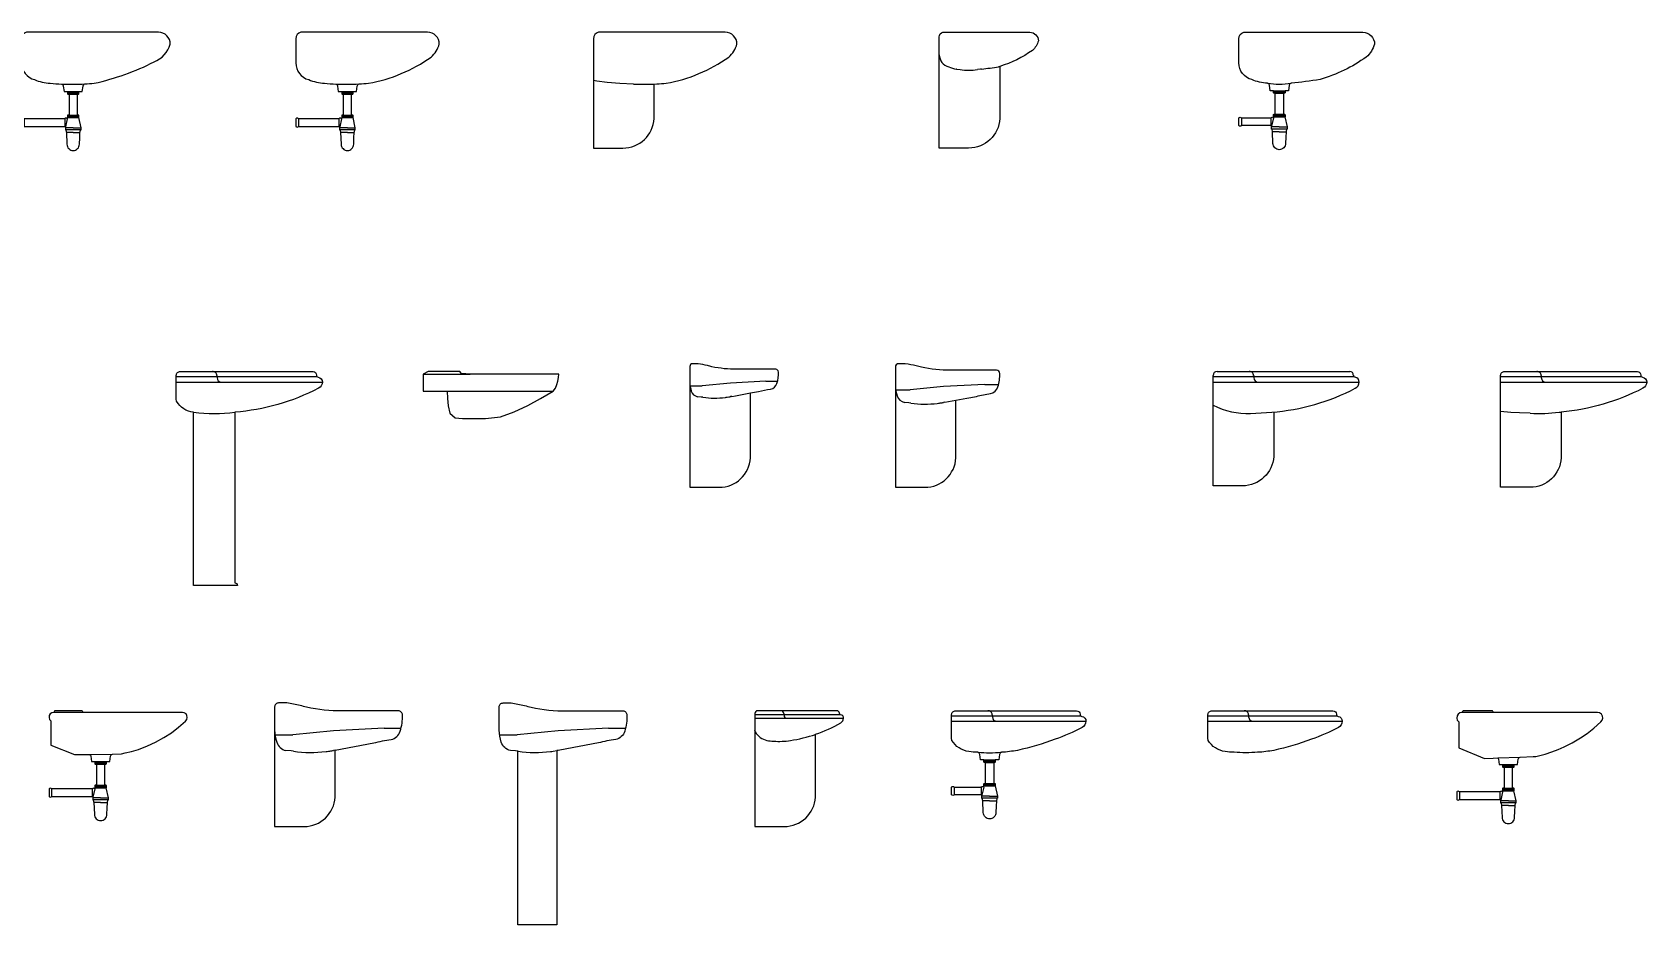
# Model space of a CAD drawing. Header units: millimetres. Extents: x 1876 to 14349, y 797 to 9454.
# Drawn here: x 8128 to 14316, y 5997 to 9417 of the extents above; entities that cross this region are included whole.
import ezdxf

# ---------------------------------------------------------------- set-up
doc = ezdxf.new("R2010")
doc.units = ezdxf.units.MM
doc.layers.add('cad-block.com', color=250, linetype='Continuous')

# ---------------------------------------------------------------- blocks, each defined once
blk = doc.blocks.new('washbasin 6_side_cad-block.com')
at = {"color": 0}
for p, q in [((175.8, 593), (219.8, 593)), ((175.8, 590.1), (219.8, 590.1)), ((175.8, 586.8), (219.8, 586.8)), ((181.8, 583), (213.8, 583)), ((175.8, 499.3), (219.8, 499.3)), ((175.8, 495.9), (219.8, 495.9)), ((181.8, 503), (213.8, 503)), ((10.1, 488.6), (10.1, 459.4)), ((165.2, 488.6), (165.2, 459.4)), ((197.8, 454), (167.8, 454)), ((175.3, 488.6), (168.5, 457.2)), ((226.6, 446), (168.9, 446)), ((197.8, 436.1), (173.9, 436.1)), ((176.3, 493), (219.3, 493)), ((197.8, 454), (227.8, 454)), ((197.8, 436.1), (221.6, 436.1))]:
    blk.add_line(p, q, dxfattribs=at)
blk.add_lwpolyline([(109.6, 625, 0.012954), (153.5, 621.7, -0.274411), (159.9, 613.7), (162.8, 593), (175.8, 593), (175.8, 585.5, 0.414214), (178.3, 583), (181.8, 583), (181.8, 503), (178.3, 503, 0.414214), (175.8, 500.5), (175.8, 493), (176.3, 493), (175.3, 488.6, 0.496469), (165.2, 488.6), (10.1, 488.6, 0.496469), (0, 488.6), (0, 459.4, 0.496469), (10.1, 459.4), (165.2, 459.4, 0.159996), (168.5, 457.2), (167.8, 454), (167.8, 446), (168.9, 446, -0.357511), (169.9, 445.2), (171.8, 436), (173.8, 391, 0.414214), (197.8, 367, 0.414214), (221.8, 391), (222.9, 415.2), (223.8, 435.7, -0.038392), (223.8, 436.3), (225.6, 445.2, -0.357511), (226.6, 446), (227.8, 446), (227.8, 454), (219.3, 493), (219.8, 493), (219.8, 500.5, 0.414214), (217.3, 503), (213.8, 503), (213.8, 583), (217.3, 583, 0.414214), (219.8, 585.5), (219.8, 593), (232.8, 593), (235.7, 613.7, -0.298809), (242.9, 622, 0.010599), (278.8, 624.7, 0.06194), (508.1, 706.6, 0.227886), (570, 774.6, 0.414214), (524.6, 820), (127.3, 820), (67.9, 820), (19.3, 820, 0.388827), (0, 795.4), (0, 703.1, 0.343191), (49.5, 638.5, 0.093211)], format="xyb", close=True, dxfattribs=at)
blk.add_arc((195.5, 1470.5), 849.8, 267.1626, 273.19505, dxfattribs=at)
blk = doc.blocks.new('washbasin 7_side_cad-block.com')
at = {"color": 0}
for p, q in [((175.8, 593), (219.8, 593)), ((175.8, 590.1), (219.8, 590.1)), ((175.8, 586.8), (219.8, 586.8)), ((181.8, 583), (213.8, 583)), ((175.8, 499.3), (219.8, 499.3)), ((175.8, 495.9), (219.8, 495.9)), ((181.8, 503), (213.8, 503)), ((10.1, 488.6), (10.1, 459.4)), ((165.2, 488.6), (165.2, 459.4)), ((197.8, 454), (167.8, 454)), ((175.3, 488.6), (168.5, 457.2)), ((226.6, 446), (168.9, 446)), ((197.8, 436.1), (173.9, 436.1)), ((176.3, 493), (219.3, 493)), ((197.8, 454), (227.8, 454)), ((197.8, 436.1), (221.6, 436.1))]:
    blk.add_line(p, q, dxfattribs=at)
blk.add_lwpolyline([(109.6, 625, 0.012954), (153.5, 621.7, -0.274411), (159.9, 613.7), (162.8, 593), (175.8, 593), (175.8, 585.5, 0.414214), (178.3, 583), (181.8, 583), (181.8, 503), (178.3, 503, 0.414214), (175.8, 500.5), (175.8, 493), (176.3, 493), (175.3, 488.6, 0.496469), (165.2, 488.6), (10.1, 488.6, 0.496469), (0, 488.6), (0, 459.4, 0.496469), (10.1, 459.4), (165.2, 459.4, 0.159996), (168.5, 457.2), (167.8, 454), (167.8, 446), (168.9, 446, -0.357511), (169.9, 445.2), (171.8, 436), (173.8, 391, 0.414214), (197.8, 367, 0.414214), (221.8, 391), (222.9, 415.2), (223.8, 435.7, -0.038392), (223.8, 436.3), (225.6, 445.2, -0.357511), (226.6, 446), (227.8, 446), (227.8, 454), (219.3, 493), (219.8, 493), (219.8, 500.5, 0.414214), (217.3, 503), (213.8, 503), (213.8, 583), (217.3, 583, 0.414214), (219.8, 585.5), (219.8, 593), (232.8, 593), (235.7, 613.7, -0.298809), (242.9, 622, 0.010599), (278.8, 624.7, 0.11192), (518.4, 725.3, 0.14063), (550, 774.6, 0.414214), (504.6, 820), (127.3, 820), (67.9, 820), (19.3, 820, 0.388827), (0, 795.4), (0, 703.1, 0.343191), (49.5, 638.5, 0.093211)], format="xyb", close=True, dxfattribs=at)
blk.add_arc((195.5, 1470.5), 849.8, 267.1626, 273.19505, dxfattribs=at)
blk = doc.blocks.new('washbasin 8_side_cad-block.com')
at = {"color": 0}
for p, q in [((13.4, 633), (0, 635.8)), ((52.6, 627.8), (13.4, 633)), ((100.8, 623.2), (52.6, 627.8)), ((153.5, 621.7), (100.8, 623.2))]:
    blk.add_line(p, q, dxfattribs=at)
blk.add_lwpolyline([(242.9, 622, 0.010599), (278.8, 624.7, 0.11192), (518.4, 725.3, 0.14063), (550, 774.6, 0.414214), (504.6, 820), (127.3, 820), (67.9, 820), (19.3, 820, 0.388827), (0, 795.4), (0, 703.7), (0, 376.2), (112.6, 376.2, 0.397586), (232.4, 489.3), (232.4, 621.5)], format="xyb", close=True, dxfattribs=at)
blk.add_arc((195.5, 1470.5), 849.8, 267.1626, 272.48783, dxfattribs=at)
blk = doc.blocks.new('washbasin 9_side_cad-block.com')
at = {"color": 0}
for p, q in [((66.4, 678.8), (80.1, 677.5)), ((67.4, 678.6), (66.4, 678.8)), ((157.7, 678.6), (146.1, 677.5)), ((162, 679.1), (157.7, 678.6))]:
    blk.add_line(p, q, dxfattribs=at)
blk.add_lwpolyline([(232.4, 689.4), (232.4, 489.3, -0.397586), (112.6, 376.2), (0, 376.2), (0, 733.9, -0.003543), (0, 734.6), (0, 802, -0.388827), (14.1, 820), (49.6, 820), (93, 820), (346.8, 820, -0.414214), (380, 786.8, -0.14063), (356.9, 750.8, -0.081328)], format="xyb", close=True, dxfattribs=at)
for centre, radius, start, end in [((48.4, 734.2), 48.4, 180.40597, 255.361), ((84.4, 799.2), 121.7, 246.68542, 261.52112), ((47.2, 1770.6), 1097.5, 276.00322, 279.45544), ((107.3, 1100.2), 429.5, 286.25549, 286.94564), ((113.1, 875.1), 200.3, 260.52189, 279.47811)]:
    blk.add_arc(centre, radius, start, end, dxfattribs=at)
blk = doc.blocks.new('washbasin 10_side_cad-block.com')
at = {"color": 0}
for p, q in [((132.7, 596.1), (176.7, 596.1)), ((132.7, 593.2), (176.7, 593.2)), ((132.7, 589.8), (176.7, 589.8)), ((138.7, 586.1), (170.7, 586.1)), ((132.7, 502.4), (176.7, 502.4)), ((132.7, 499), (176.7, 499)), ((133.2, 496.1), (176.2, 496.1)), ((138.7, 506.1), (170.7, 506.1)), ((10.1, 491.7), (10.1, 462.5)), ((122.1, 491.7), (122.1, 462.5)), ((154.7, 457.1), (124.7, 457.1)), ((132.3, 491.7), (125.4, 460.2)), ((183.5, 449.1), (125.9, 449.1)), ((154.7, 439.1), (130.9, 439.1)), ((154.7, 457.1), (184.7, 457.1)), ((154.7, 439.1), (178.6, 439.1))]:
    blk.add_line(p, q, dxfattribs=at)
blk.add_lwpolyline([(127.3, 820), (474.6, 820, -0.414214), (520, 774.6, -0.14063), (488.4, 725.3, -0.08436), (311.3, 639.3, -0.018705), (199.9, 625, 0.298809), (192.6, 616.8), (189.7, 596.1), (176.7, 596.1), (176.7, 588.6, -0.414214), (174.2, 586.1), (170.7, 586.1), (170.7, 506.1), (174.2, 506.1, -0.414214), (176.7, 503.6), (176.7, 496.1), (176.2, 496.1), (184.7, 457.1), (184.7, 449.1), (183.5, 449.1, 0.357511), (182.6, 448.3), (180.8, 439.4, 0.038392), (180.7, 438.8), (179.8, 418.2), (178.7, 394.1, -0.414214), (154.7, 370.1, -0.414214), (130.7, 394.1), (128.7, 439.1), (126.9, 448.3, 0.357511), (125.9, 449.1), (124.7, 449.1), (124.7, 457.1), (125.4, 460.2, -0.159996), (122.1, 462.5), (10.1, 462.5, -0.496469), (0, 462.5), (0, 491.7, -0.496469), (10.1, 491.7), (122.1, 491.7, -0.496469), (132.3, 491.7), (133.2, 496.1), (132.7, 496.1), (132.7, 503.6, -0.414214), (135.2, 506.1), (138.7, 506.1), (138.7, 586.1), (135.2, 586.1, -0.414214), (132.7, 588.6), (132.7, 596.1), (119.7, 596.1), (116.8, 616.8, 0.298809), (109.6, 625, -0.093211), (49.5, 638.5, -0.343191), (0, 703.1), (0, 795.4, -0.388827), (19.3, 820), (67.9, 820)], format="xyb", close=True, dxfattribs=at)
blk.add_arc((154.7, 895.4), 274.2, 260.52189, 279.47811, dxfattribs=at)
blk = doc.blocks.new('washbasin 17_side_cad-block.com')
at = {"color": 0}
for p, q in [((4.9, 804.5), (5.7, 796.5)), ((-150.5, 800.4), (389.6, 800.4)), ((-150.5, 779.5), (409.5, 779.5))]:
    blk.add_line(p, q, dxfattribs=at)
blk.add_lwpolyline([(-116.4, 820), (-57, 820), (373.8, 820, -0.421499), (386.9, 806.5, 0.372373), (393.6, 798.5, -0.365327), (409.5, 779.5, -0.259025), (394.5, 755.7, -0.100757), (74.2, 664.1), (74.2, 10, -0.414214), (84.2, 0), (-84.2, 0), (-84.2, 664.1, -0.247834), (-149.4, 706.5), (-150.5, 714.3), (-150.5, 805, -0.414214), (-135.5, 820)], format="xyb", close=True, dxfattribs=at)
for centre, radius, start, end in [((-10.6, 804.5), 15.5, 0, 94.59224), ((22.6, 796.5), 17, 180, 270), ((-5, 1289.7), 630.6, 262.78085, 277.21915)]:
    blk.add_arc(centre, radius, start, end, dxfattribs=at)
blk = doc.blocks.new('washbasin 18_side_cad-block.com')
at = {"color": 0, "extrusion": (0, 1, 0)}
for p, q in [((-1, 810.2), (179.7, 810.2)), ((91, 745.2), (498.3, 745.2))]:
    blk.add_line(p, q, dxfattribs=at)
at = {"color": 0}
blk.add_lwpolyline([(295.5, 645.7), (347.9, 665.4), (400.1, 689.3), (449.8, 717.1), (497.8, 744.5), (506.6, 756.4), (512, 769.7), (515.6, 782.8), (518.2, 796.7), (519, 810.2), (179.7, 810.2), (146.9, 812.3), (145.6, 813.1), (140.3, 820), (18.7, 820), (-1, 810.2), (0, 745.2), (91, 745.2), (93.3, 716.8), (95.8, 688.8), (101.5, 660.9), (121.9, 642.6), (149.9, 640), (238.4, 640)], close=True, dxfattribs=at)
blk = doc.blocks.new('washbasin 19_side_cad-block.com')
at = {"color": 0}
for p, q in [((1.3, 764.8), (48.1, 764.8)), ((156.6, 775.9), (48.1, 764.8)), ((291.1, 782.7), (156.6, 775.9)), ((291.1, 782.7), (336.4, 782.7)), ((44, 722.2), (29.9, 723.6)), ((50.2, 721.5), (44, 722.2)), ((50.4, 721.5), (50.2, 721.5)), ((161.3, 724.6), (156.6, 723.8)), ((161.3, 724.6), (175.6, 727.3)), ((175.6, 727.3), (232.4, 737.7))]:
    blk.add_line(p, q, dxfattribs=at)
blk.add_lwpolyline([(232.4, 737.7), (263.9, 743.5, -0.027601), (310, 752.7, 0.272765), (334.1, 774.4, 0.087194), (339.9, 818.1, 0.414214), (329.3, 828.7), (179.9, 828.7, -0.056947), (84.9, 838.4, 0.011107), (67.8, 842.9, 0.022761), (32.4, 849.8), (29, 849.8), (10.7, 849.8, 0.414214), (0.1, 839.2), (0, 788.9, 0.021792), (0, 777.8), (0, 376.2), (112.6, 376.2, 0.397586), (232.4, 489.3)], format="xyb", close=True, dxfattribs=at)
blk.add_lwpolyline([(143.7, 721.6, 0.008941), (155, 723.5)], format="xyb", dxfattribs=at)
blk.add_lwpolyline([(155, 723.5), (156.6, 723.8)], dxfattribs=at)
for centre, radius, start, end in [((127.4, 783.7), 127.5, 182.63035, 197.56979), ((36.2, 754.8), 31.9, 197.56979, 258.59841), ((96.7, 1037.6), 319.5, 261.65675, 277.18464), ((96.7, 1037.6), 319.5, 277.18464, 278.44971)]:
    blk.add_arc(centre, radius, start, end, dxfattribs=at)
blk = doc.blocks.new('washbasin 20_side_cad-block.com')
at = {"color": 0}
for p, q in [((1.5, 749.7), (56.5, 749.7)), ((184.3, 762.8), (56.5, 749.7)), ((342.4, 770.8), (184.3, 762.8)), ((342.4, 770.8), (395.7, 770.8)), ((51.7, 699.6), (35.2, 701.3)), ((59, 698.9), (51.7, 699.6)), ((59.3, 698.9), (59, 698.9)), ((189.7, 702.6), (184.3, 701.6)), ((189.7, 702.6), (232.4, 710.4))]:
    blk.add_line(p, q, dxfattribs=at)
blk.add_lwpolyline([(0, 765.1), (0, 376.2), (112.6, 376.2, 0.397586), (232.4, 489.3), (232.4, 710.4), (273.5, 717.9), (310.5, 724.7, -0.027601), (364.7, 735.6, 0.272765), (393, 761, 0.087194), (399.9, 812.5, 0.414214), (387.4, 825), (211.7, 825, -0.056947), (99.8, 836.4, 0.011107), (79.8, 841.7, 0.022761), (38.1, 849.8), (34.1, 849.8), (12.6, 849.8, 0.414214), (0.1, 837.3), (0, 778.2)], format="xyb", close=True, dxfattribs=at)
blk.add_lwpolyline([(169, 699, 0.008941), (182.3, 701.2)], format="xyb", dxfattribs=at)
blk.add_lwpolyline([(182.3, 701.2), (184.3, 701.6)], dxfattribs=at)
for centre, radius, start, end in [((149.8, 772), 150, 182.63035, 197.56979), ((42.6, 738.1), 37.5, 197.56979, 258.59841), ((113.8, 1070.8), 375.9, 261.65675, 277.18464), ((113.8, 1070.8), 375.9, 277.18464, 278.44971)]:
    blk.add_arc(centre, radius, start, end, dxfattribs=at)
blk = doc.blocks.new('washbasin 21_side_cad-block.com')
at = {"color": 0}
for p, q in [((0, 690.5), (0, 805)), ((15, 820), (34.1, 820)), ((34.1, 820), (93.4, 820)), ((93.4, 820), (524.2, 820)), ((155.4, 804.5), (156.1, 796.5)), ((0, 800.4), (540, 800.4)), ((0, 779.5), (560, 779.5)), ((143.5, 659.7), (224.7, 664.1))]:
    blk.add_line(p, q, dxfattribs=at)
blk.add_lwpolyline([(232.4, 664.1), (232.4, 494.9, -0.397586), (112.6, 381.7), (0, 381.7), (0, 690.5)], format="xyb", dxfattribs=at)
for centre, radius, start, end in [((15, 805), 15, 90, 180), ((139.8, 804.5), 15.5, 0, 94.59224), ((524.2, 806.8), 13.2, 358.57857, 90), ((545.4, 806.3), 7.97, 178.57857, 260.27444), ((173.1, 796.5), 17, 180, 270), ((160, 1496.6), 835, 274.44226, 297.45649), ((540.8, 779.5), 19.2, 0, 80.27444), ((531, 781.1), 29, 298.77645, 356.86396), ((132.2, 956.8), 297.3, 243.60145, 272.18895)]:
    blk.add_arc(centre, radius, start, end, dxfattribs=at)
blk = doc.blocks.new('washbasin 22_side_cad-block.com')
at = {"color": 0}
for p, q in [((155.4, 804.5), (156.1, 796.5)), ((0, 800.4), (540, 800.4)), ((0, 779.5), (560, 779.5)), ((39.2, 663.5), (0, 667.1)), ((72.6, 661.5), (39.2, 663.5)), ((113, 660), (72.6, 661.5))]:
    blk.add_line(p, q, dxfattribs=at)
blk.add_lwpolyline([(232.4, 664.8), (232.4, 489.3, -0.397586), (112.6, 376.2), (0, 376.2), (0, 714.3), (0, 805, -0.414214), (15, 820), (34.1, 820), (93.4, 820), (524.2, 820, -0.421499), (537.4, 806.5, 0.372373), (544, 798.5, -0.365327), (560, 779.5, -0.259025), (545, 755.7, -0.098408)], format="xyb", close=True, dxfattribs=at)
for centre, radius, start, end in [((139.8, 804.5), 15.5, 0, 94.59224), ((173.1, 796.5), 17, 180, 270), ((145.5, 1289.7), 630.6, 267.04526, 277.21915), ((160, 1496.6), 835, 274.44226, 274.97543)]:
    blk.add_arc(centre, radius, start, end, dxfattribs=at)
blk = doc.blocks.new('washbasin 30_side_cad-block.com')
at = {"color": 0}
for p, q in [((129.8, 813.6), (18.7, 813.6)), ((155.8, 652.5), (242.9, 654)), ((175.8, 625.1), (219.8, 625.1)), ((175.8, 622.2), (219.8, 622.2)), ((175.8, 618.8), (219.8, 618.8)), ((181.8, 615.1), (213.8, 615.1)), ((10.1, 520.7), (10.1, 491.5)), ((165.2, 520.7), (165.2, 491.5)), ((175.3, 520.7), (168.5, 489.2)), ((175.8, 531.4), (219.8, 531.4)), ((175.8, 528), (219.8, 528)), ((176.3, 525.1), (219.3, 525.1)), ((181.8, 535.1), (213.8, 535.1)), ((197.8, 486.1), (167.8, 486.1)), ((226.6, 478.1), (168.9, 478.1)), ((197.8, 468.1), (173.9, 468.1)), ((197.8, 486.1), (227.8, 486.1)), ((197.8, 468.1), (221.6, 468.1))]:
    blk.add_line(p, q, dxfattribs=at)
blk.add_lwpolyline([(291.8, 658.2), (316.3, 664.2), (343.5, 672), (377.2, 684.9), (407.6, 699.1), (440.1, 717), (468.9, 735.7), (496.2, 756.6), (522.9, 780.4), (528.3, 786.7), (530, 794), (528.6, 801.7), (525.3, 807.7), (518.3, 812.2), (512, 813.6), (129.8, 813.6), (129.4, 815.7), (128.1, 817.9), (126.2, 819.4), (124.1, 820), (24.5, 820), (22.4, 819.4), (20.3, 817.9), (19.3, 815.9), (18.8, 813.6), (11.4, 812.2), (5.1, 808.2), (1.2, 801.6), (0, 794), (2, 786.5), (6.8, 780.7), (6.8, 688.3), (98, 651.7), (139.9, 652), (153.2, 652.5), (155.8, 652.5, -0.203898), (159.9, 645.8), (162.8, 625.1), (175.8, 625.1), (175.8, 617.6, 0.414214), (178.3, 615.1), (181.8, 615.1), (181.8, 535.1), (178.3, 535.1, 0.414214), (175.8, 532.6), (175.8, 525.1), (176.3, 525.1), (175.3, 520.7, 0.496469), (165.2, 520.7), (10.1, 520.7, 0.496469), (0, 520.7), (0, 491.5, 0.496469), (10.1, 491.5), (165.2, 491.5, 0.159996), (168.5, 489.2), (167.8, 486.1), (167.8, 478.1), (168.9, 478.1, -0.357511), (169.9, 477.3), (171.8, 468.1), (173.8, 423.1, 0.414214), (197.8, 399.1, 0.414214), (221.8, 423.1), (222.9, 447.2), (223.8, 467.8, -0.038392), (223.8, 468.4), (225.6, 477.3, -0.357511), (226.6, 478.1), (227.8, 478.1), (227.8, 486.1), (219.3, 525.1), (219.8, 525.1), (219.8, 532.6, 0.414214), (217.3, 535.1), (213.8, 535.1), (213.8, 615.1), (217.3, 615.1, 0.414214), (219.8, 617.6), (219.8, 625.1), (232.8, 625.1), (235.7, 645.8, -0.298809), (242.9, 654), (277.6, 654.7)], format="xyb", close=True, dxfattribs=at)
blk = doc.blocks.new('washbasin 31_side_cad-block.com')
at = {"color": 0}
for p, q in [((225.7, 743.2), (69.3, 727.2)), ((419.5, 753.1), (225.7, 743.2)), ((419.5, 753.1), (484.8, 753.1)), ((1.8, 727.2), (69.3, 727.2)), ((63.4, 665.8), (43.1, 667.9)), ((72.3, 665), (63.4, 665.8)), ((72.6, 664.9), (72.3, 665)), ((232.4, 669.4), (225.7, 668.2))]:
    blk.add_line(p, q, dxfattribs=at)
blk.add_lwpolyline([(232.4, 669.4), (380.3, 696.5, -0.027601), (446.7, 709.9, 0.272765), (481.4, 741.1, 0.087194), (489.8, 804.1, 0.414214), (474.5, 819.4), (259.3, 819.4, -0.056947), (122.3, 833.3, 0.011107), (97.7, 839.9, 0.022761), (46.7, 849.8), (41.8, 849.8), (15.4, 849.8, 0.414214), (0.1, 834.5), (0, 762.1, 0.021792), (0, 746.1), (0, 376.2), (112.6, 376.2, 0.397586), (232.4, 489.3), (232.4, 669.4)], format="xyb", close=True, dxfattribs=at)
blk.add_lwpolyline([(207.1, 665, 0.008941), (223.3, 667.7)], format="xyb", dxfattribs=at)
blk.add_lwpolyline([(223.3, 667.7), (225.7, 668.2)], dxfattribs=at)
for centre, radius, start, end in [((183.6, 754.5), 183.8, 182.63035, 197.56979), ((52.2, 712.9), 45.9, 197.56979, 258.59841), ((139.4, 1120.5), 460.4, 261.65675, 277.18464), ((139.4, 1120.5), 460.4, 277.18464, 278.44971)]:
    blk.add_arc(centre, radius, start, end, dxfattribs=at)
blk = doc.blocks.new('washbasin 32_side_cad-block.com')
at = {"color": 0}
for p, q in [((79.6, 743.2), (-76.9, 727.2)), ((273.3, 753.1), (79.6, 743.2)), ((273.3, 753.1), (338.7, 753.1)), ((-144.3, 727.2), (-76.9, 727.2)), ((-73.8, 665), (-75, 665.1)), ((-73.5, 664.9), (-73.8, 665)), ((60.9, 665), (75, 667.3))]:
    blk.add_line(p, q, dxfattribs=at)
blk.add_lwpolyline([(79.6, 668.2), (77.2, 667.7, -0.001209), (75, 667.3), (75, 0), (-75, 0), (-75, 665.1), (-82.8, 665.8), (-103, 667.9, -0.272765), (-137.8, 699, -0.065278), (-146.1, 746.1, -0.021792), (-146.2, 762.1), (-146, 834.5, -0.414214), (-130.7, 849.8), (-104.4, 849.8), (-99.4, 849.8, -0.022761), (-48.4, 839.9, -0.011107), (-23.8, 833.3, 0.056947), (113.1, 819.4), (328.4, 819.4, -0.414214), (343.7, 804.1, -0.087194), (335.3, 741.1, -0.272765), (300.6, 709.9, 0.027601), (234.2, 696.5), (86.3, 669.4)], format="xyb", close=True, dxfattribs=at)
for start, end in [(261.65675, 277.18464), (277.18464, 278.44971)]:
    blk.add_arc((-6.7, 1120.5), 460.4, start, end, dxfattribs=at)
blk = doc.blocks.new('washbasin 33_side_cad-block.com')
at = {"color": 0}
for p, q in [((0, 806), (325.7, 806)), ((111.2, 808.9), (111.7, 803.2)), ((0, 791), (340, 791)), ((0.8, 738.7), (0, 744.4))]:
    blk.add_line(p, q, dxfattribs=at)
blk.add_lwpolyline([(0, 744.4), (0, 376.2), (112.6, 376.2, 0.397586), (232.4, 489.3), (232.4, 729.6, 0.049037), (329.3, 773.9, 0.259025), (340, 791, 0.365327), (328.6, 804.6, -0.372373), (323.8, 810.3, 0.421499), (314.4, 820), (66.9, 820), (24.4, 820), (10.7, 820, 0.414214), (0, 809.3)], format="xyb", close=True, dxfattribs=at)
for centre, radius, start, end in [((100.1, 808.9), 11.1, 0, 94.59224), ((123.9, 803.2), 12.2, 180, 270), ((63.2, 777.4), 73.4, 211.7865, 256.55311), ((228.9, 2315.3), 1619.7, 263.51924, 264.43207), ((91.9, 996.3), 293.7, 266.07694, 278.722), ((55.2, 1244.2), 544.3, 278.58416, 289.0051)]:
    blk.add_arc(centre, radius, start, end, dxfattribs=at)
blk = doc.blocks.new('washbasin 34_side_cad-block.com')
at = {"color": 0}
for p, q in [((155.4, 804.5), (156.1, 796.5)), ((0, 800.4), (495, 800.4)), ((0, 779.5), (515, 779.5)), ((123.5, 631.8), (167.5, 631.8)), ((123.5, 628.9), (167.5, 628.9)), ((123.5, 625.5), (167.5, 625.5)), ((129.5, 621.8), (161.5, 621.8)), ((10.1, 527.4), (10.1, 498.2)), ((112.9, 527.4), (112.9, 498.2)), ((123, 527.4), (116.1, 495.9)), ((123.5, 538.1), (167.5, 538.1)), ((123.5, 534.7), (167.5, 534.7)), ((124, 531.8), (167, 531.8)), ((129.5, 541.8), (161.5, 541.8)), ((145.5, 492.8), (115.5, 492.8)), ((174.3, 484.8), (116.6, 484.8)), ((145.5, 474.9), (121.6, 474.9)), ((145.5, 492.8), (175.5, 492.8)), ((145.5, 474.9), (169.3, 474.9))]:
    blk.add_line(p, q, dxfattribs=at)
blk.add_lwpolyline([(93.4, 820), (479.2, 820, -0.421499), (492.4, 806.5, 0.372373), (499, 798.5, -0.365327), (515, 779.5, -0.259025), (500, 755.7, -0.033808), (396.6, 710.5, -0.033737), (252.6, 668, -0.027732), (190.6, 660.7, 0.298809), (183.4, 652.5), (180.5, 631.8), (167.5, 631.8), (167.5, 624.3, -0.414214), (165, 621.8), (161.5, 621.8), (161.5, 541.8), (165, 541.8, -0.414214), (167.5, 539.3), (167.5, 531.8), (167, 531.8), (175.5, 492.8), (175.5, 484.8), (174.3, 484.8, 0.357511), (173.3, 484), (171.5, 475.1, 0.038392), (171.4, 474.5), (170.5, 453.9), (169.5, 429.8, -0.414214), (145.5, 405.8, -0.414214), (121.5, 429.8), (119.5, 474.8), (117.6, 484, 0.357511), (116.6, 484.8), (115.5, 484.8), (115.5, 492.8), (116.1, 495.9, -0.159996), (112.9, 498.2), (10.1, 498.2, -0.496469), (0, 498.2), (0, 527.4, -0.496469), (10.1, 527.4), (112.9, 527.4, -0.496469), (123, 527.4), (124, 531.8), (123.5, 531.8), (123.5, 539.3, -0.414214), (126, 541.8), (129.5, 541.8), (129.5, 621.8), (126, 621.8, -0.414214), (123.5, 624.3), (123.5, 631.8), (110.5, 631.8), (107.5, 652.5, 0.298809), (100.3, 660.7, -0.03966), (66.2, 664.1, -0.247834), (1.1, 706.5), (0, 714.3), (0, 805, -0.414214), (15, 820), (34.1, 820)], format="xyb", close=True, dxfattribs=at)
for centre, radius, start, end in [((139.8, 804.5), 15.5, 0, 94.59224), ((173.1, 796.5), 17, 180, 270), ((145.5, 1289.7), 630.6, 265.8944, 274.1056)]:
    blk.add_arc(centre, radius, start, end, dxfattribs=at)
blk = doc.blocks.new('washbasin 35_side_cad-block.com')
at = {"color": 0}
for p, q in [((155.4, 804.5), (156.1, 796.5)), ((0, 800.4), (495, 800.4)), ((0, 779.5), (515, 779.5))]:
    blk.add_line(p, q, dxfattribs=at)
blk.add_lwpolyline([(100.3, 660.7, -0.03966), (66.2, 664.1, -0.247834), (1.1, 706.5), (0, 714.3), (0, 805, -0.414214), (15, 820), (34.1, 820), (93.4, 820), (479.2, 820, -0.421499), (492.4, 806.5, 0.372373), (499, 798.5, -0.365327), (515, 779.5, -0.259025), (500, 755.7, -0.033808), (396.6, 710.5, -0.033737), (252.6, 668, -0.027732), (190.6, 660.7, -0.035843)], format="xyb", close=True, dxfattribs=at)
for centre, radius, start, end in [((139.8, 804.5), 15.5, 0, 94.59224), ((173.1, 796.5), 17, 180, 270)]:
    blk.add_arc(centre, radius, start, end, dxfattribs=at)
blk = doc.blocks.new('washbasin 36_side_cad-block.com')
at = {"color": 0}
for p, q in [((140.3, 812.9), (20.1, 812.9)), ((157.8, 639), (242.9, 642.4)), ((175.8, 613.5), (219.8, 613.5)), ((175.8, 610.6), (219.8, 610.6)), ((175.8, 607.2), (219.8, 607.2)), ((181.8, 603.5), (213.8, 603.5)), ((10.1, 509.1), (10.1, 479.8)), ((165.2, 509.1), (165.2, 479.8)), ((175.3, 509.1), (168.5, 477.6)), ((175.8, 519.7), (219.8, 519.7)), ((175.8, 516.3), (219.8, 516.3)), ((176.3, 513.5), (219.3, 513.5)), ((181.8, 523.5), (213.8, 523.5)), ((197.8, 474.5), (167.8, 474.5)), ((226.6, 466.5), (168.9, 466.5)), ((197.8, 456.5), (173.9, 456.5)), ((197.8, 474.5), (227.8, 474.5)), ((197.8, 456.5), (221.6, 456.5))]:
    blk.add_line(p, q, dxfattribs=at)
blk.add_lwpolyline([(7.4, 677.7), (105.8, 637.6), (139.7, 638.3), (157.8, 639, -0.135229), (159.9, 634.1), (162.8, 613.5), (175.8, 613.5), (175.8, 606, 0.414214), (178.3, 603.5), (181.8, 603.5), (181.8, 523.5), (178.3, 523.5, 0.414214), (175.8, 521), (175.8, 513.5), (176.3, 513.5), (175.3, 509.1, 0.496469), (165.2, 509.1), (10.1, 509.1, 0.496469), (0, 509.1), (0, 479.8, 0.496469), (10.1, 479.8), (165.2, 479.8, 0.159996), (168.5, 477.6), (167.8, 474.5), (167.8, 466.5), (168.9, 466.5, -0.357511), (169.9, 465.6), (171.8, 456.5), (173.8, 411.5, 0.414214), (197.8, 387.5, 0.414214), (221.8, 411.5), (222.9, 435.6), (223.8, 456.1, -0.038392), (223.8, 456.8), (225.6, 465.6, -0.357511), (226.6, 466.5), (227.8, 466.5), (227.8, 474.5), (219.3, 513.5), (219.8, 513.5), (219.8, 521, 0.414214), (217.3, 523.5), (213.8, 523.5), (213.8, 603.5), (217.3, 603.5, 0.414214), (219.8, 606), (219.8, 613.5), (232.8, 613.5), (235.7, 634.1, -0.298809), (242.9, 642.4), (292.4, 644.3), (303.5, 644.8), (313.4, 646.9), (338.3, 653.6), (364.7, 662.2), (389, 671.4), (411.7, 681.6), (442.1, 696.6), (473.7, 715.6), (500.1, 733.4), (525.6, 753.6), (552.8, 777.9), (557.9, 784), (560, 791.9), (558.7, 799.8), (554.6, 806.8), (547.7, 811.4), (540, 812.9), (140.3, 812.9), (139.8, 815.5), (138.6, 817.6), (136.7, 819.2), (134.3, 820), (26.4, 820), (24.1, 819.3), (22.1, 817.7), (20.8, 815.6), (20.4, 813), (12.2, 811.5), (5.5, 807), (1.3, 800.2), (0, 792.1), (2.1, 783.9), (7.4, 777.6)], format="xyb", close=True, dxfattribs=at)

msp = doc.modelspace()

# ---------------------------------------------------------------- block references
at = {"layer": 'cad-block.com'}
for name, p in [('washbasin 6_side_cad-block.com', (8087.1, 8596.8)), ('washbasin 7_side_cad-block.com', (9138.3, 8596.8)), ('washbasin 8_side_cad-block.com', (10279.2, 8596.8)), ('washbasin 9_side_cad-block.com', (11604.6, 8596.8)), ('washbasin 10_side_cad-block.com', (12753, 8596.8)), ('washbasin 17_side_cad-block.com', (8830.6, 7296.8)), ('washbasin 18_side_cad-block.com', (9626.8, 7296.8)), ('washbasin 19_side_cad-block.com', (10648.2, 7296.8)), ('washbasin 20_side_cad-block.com', (11436.2, 7296.8)), ('washbasin 21_side_cad-block.com', (12654.2, 7296.8)), ('washbasin 22_side_cad-block.com', (13756.1, 7296.8)), ('washbasin 30_side_cad-block.com', (8192.2, 5996.8)), ('washbasin 31_side_cad-block.com', (9057, 5996.8)), ('washbasin 32_side_cad-block.com', (10063.6, 5996.8)), ('washbasin 33_side_cad-block.com', (10897.7, 5996.8)), ('washbasin 34_side_cad-block.com', (11651.9, 5996.8)), ('washbasin 35_side_cad-block.com', (12634.3, 5996.8)), ('washbasin 36_side_cad-block.com', (13588, 5996.8))]:
    msp.add_blockref(name, p, dxfattribs=at)

doc.saveas('drawing.dxf')
